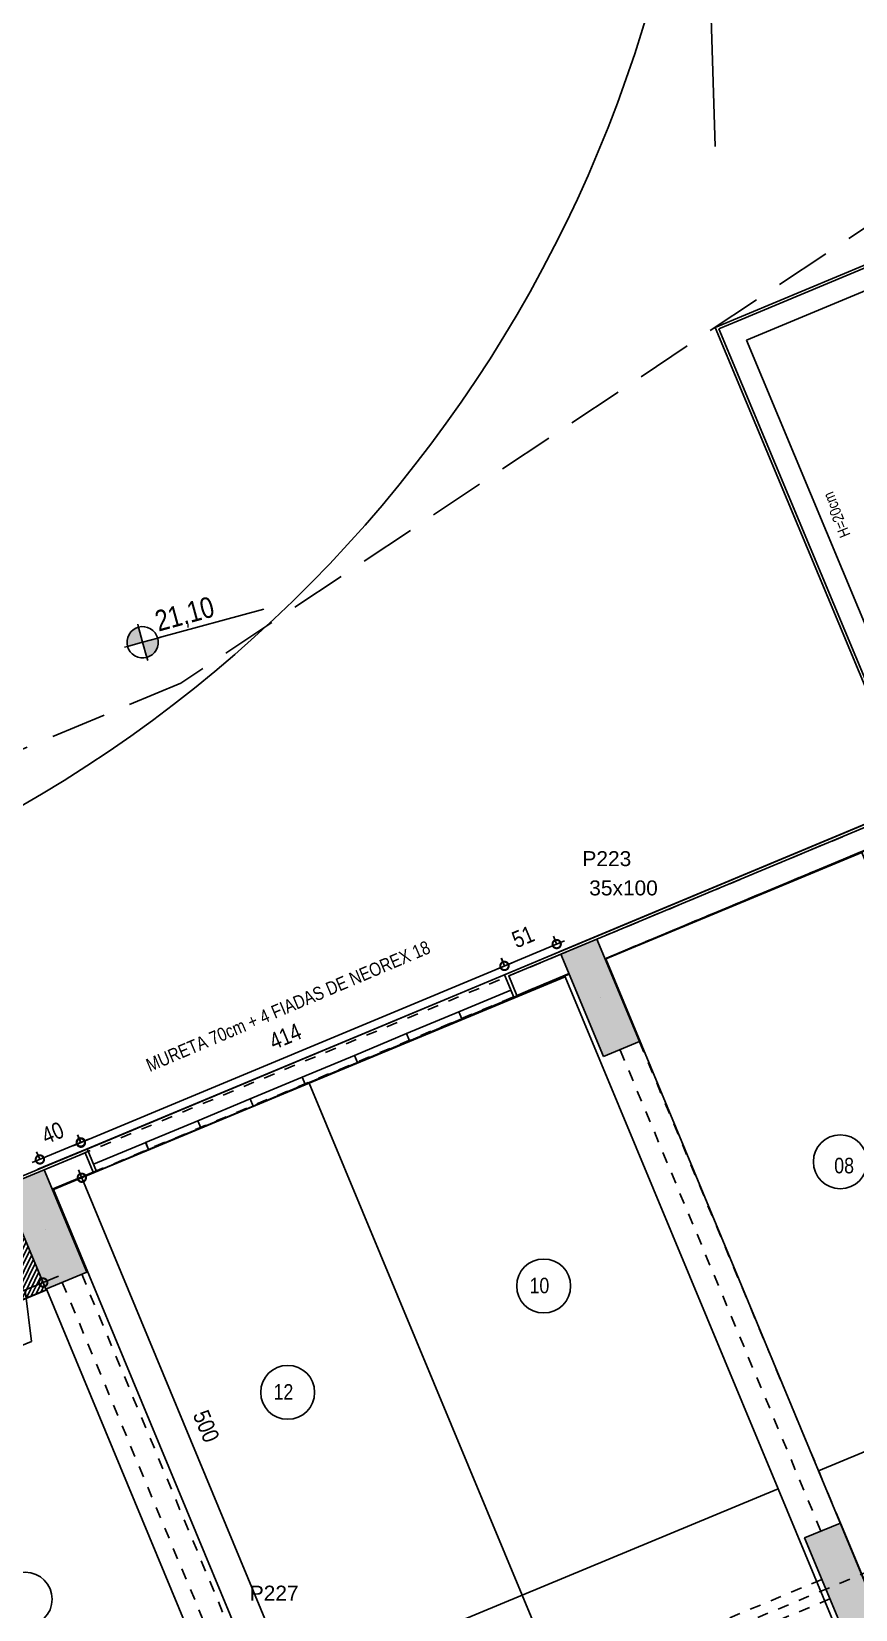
# Model space of a CAD drawing. Header units: metres. Extents: x -208 to 570, y -18 to 184.
# Drawn here: x -32.95 to -25.51, y 22.87 to 37.1 of the extents above; entities that cross this region are included whole.
import ezdxf
from ezdxf.enums import TextEntityAlignment as Align

# ---------------------------------------------------------------- set-up
doc = ezdxf.new("R2010")
doc.units = ezdxf.units.M
doc.header["$PDMODE"] = 35
doc.linetypes.add('DASHEDX2', pattern=[1.5, 1, -0.5])
doc.linetypes.add('ESTILO_TQS_0004', pattern=[1.12, 0.5, -0.2, 0.01, -0.2, 0.01, -0.2])
for name, color, linetype in [('1', 232, 'DASHEDX2'), ('12', 232, 'Continuous'), ('205', 232, 'ESTILO_TQS_0004'), ('242', 143, 'Continuous'), ('3', 2, 'Continuous'), ('9', 232, 'Continuous'), ('ARQ-ALV ACAB', 4, 'Continuous'), ('ARQ-ALV OSSO', 5, 'Continuous'), ('ARQ-AUX', 7, 'Continuous'), ('ARQ-AUX1', 1, 'Continuous'), ('ARQ-AUX2', 2, 'Continuous'), ('ARQ-DIM EMBASAM', 2, 'Continuous'), ('ARQ-ENCH', 1, 'Continuous'), ('ARQ-EST', 2, 'Continuous'), ('ARQ-PRJ', 7, 'DASHEDX2'), ('ARQ-SIM', 1, 'Continuous'), ('ARQ-TXT EMBASAM', 2, 'Continuous'), ('ARQ-VG', 1, 'Continuous')]:
    doc.layers.add(name, color=color, linetype=linetype)
doc.styles.add('Adesa', font='ARIALN.TTF')
doc.styles.get("Standard").update_dxf_attribs({"font": 'arial.ttf'})
doc.dimstyles.new('ADESA 1-0075', dxfattribs={"dimtxt": 0.15, "dimasz": 0.15, "dimexe": 0.075, "dimexo": 0.1, "dimgap": 0.1, "dimtad": 1, "dimdec": 1, "dimlfac": 100, "dimzin": 12, "dimtxsty": 'Adesa', "dimblk": 'DOTSMALL', "dimcen": 1, "dimdle": 0.075, "dimclrd": 1, "dimclre": 1, "dimclrt": 256, "dimazin": 3, "dimtm": 1e-09, "dimtfac": 1, "dimtdec": 1, "dimtmove": 1, "dimatfit": 0, "dimldrblk": 'DOTSMALL', "dimfxl": 0.8, "dimtvp": 2, "dimtolj": 1, "dimtzin": 0, "dimarcsym": 0})

# ---------------------------------------------------------------- blocks, each defined once
blk = doc.blocks.new('_DotSmall')
at = {"color": 0, "linetype": 'ByBlock', "const_width": 0.5}
blk.add_lwpolyline([(-0.0625, 0, 1), (0.0625, 0, 1)], format="xyb", close=True, dxfattribs=at)
blk = doc.blocks.new('*D84')
at = {"layer": 'ARQ-DIM EMBASAM', "color": 1, "lineweight": -2, "transparency": 16777216}
for p, q in [((-32.752, 26.656), (-32.423, 26.793)), ((-30.545, 22.078), (-32.521, 26.834)), ((-30.834, 22.039), (-30.505, 22.176))]:
    blk.add_line(p, q, dxfattribs=at)
at = {"layer": 'Defpoints', "color": 0, "transparency": 16777216}
for p in [(-32.492, 26.764), (-32.845, 26.618, 0), (-30.926, 22, 0)]:
    blk.add_point(p, dxfattribs=at)
at = {"layer": 'ARQ-DIM EMBASAM', "color": 1, "lineweight": -2, "transparency": 16777216, "xscale": 0.15, "yscale": 0.15, "zscale": 0.15}
for p, rotation in [((-32.492, 26.764), 112.561322999998), ((-30.574, 22.147), 292.561322999998)]:
    blk.add_blockref('_DotSmall', p, dxfattribs=dict(at, rotation=rotation))
at = {"layer": 'ARQ-DIM EMBASAM', "transparency": 16777216, "insert": (-31.37, 24.523), "char_height": 0.15, "attachment_point": 5, "rotation": 292.5613, "style": 'Adesa'}
blk.add_mtext('\\A1;500', dxfattribs=at)
blk = doc.blocks.new('vaga')
blk.add_lwpolyline([(5, 0), (5, -2.5), (0, -2.5), (0, 0)], close=True)
blk.add_circle((2.5, -1.25), 0.243)
blk = doc.blocks.new('*D290')
at = {"layer": 'ARQ-DIM EMBASAM', "color": 1, "lineweight": -2, "transparency": 16777216}
for p, q in [((-33.167, 25.683), (-32.84, 25.819)), ((-33.167, 25.683), (-32.84, 25.819)), ((-32.852, 25.848), (-32.869, 25.889)), ((-32.84, 25.819), (-32.702, 25.877)), ((-33.167, 25.683), (-33.305, 25.625)), ((-33.179, 25.712), (-33.196, 25.752)), ((-33.004, 25.751), (-32.947, 25.287)), ((-32.947, 25.287), (-33.295, 25.142))]:
    blk.add_line(p, q, dxfattribs=at)
at = {"layer": 'Defpoints', "color": 0, "transparency": 16777216}
for p in [(-32.84, 25.819), (-32.814, 25.756), (-33.14, 25.619)]:
    blk.add_point(p, dxfattribs=at)
at = {"layer": 'ARQ-DIM EMBASAM', "color": 1, "lineweight": -2, "transparency": 16777216, "xscale": 0.15, "yscale": 0.15, "zscale": 0.15}
for p, rotation in [((-32.84, 25.819), 202.6641315125397), ((-33.167, 25.683), 22.66413151253969)]:
    blk.add_blockref('_DotSmall', p, dxfattribs=dict(at, rotation=rotation))
at = {"layer": 'ARQ-DIM EMBASAM', "transparency": 16777216, "insert": (-33.189, 25.377), "char_height": 0.15, "attachment_point": 5, "rotation": 22.6641, "style": 'Adesa'}
blk.add_mtext('\\A1;35', dxfattribs=at)
blk = doc.blocks.new('PL NEOREX 18')
at = {"layer": 'ARQ-AUX1'}
blk.add_lwpolyline([(0, 0), (0.51, 0), (0.51, -0.07), (0, -0.07)], close=True, dxfattribs=at)
blk = doc.blocks.new('*D311')
at = {"layer": 'ARQ-DIM EMBASAM', "color": 1, "lineweight": -2, "transparency": 16777216}
for p, q in [((-32.939, 26.9), (-32.432, 27.112)), ((-32.503, 27.086), (-32.53, 27.152)), ((-32.871, 26.932), (-32.899, 26.998))]:
    blk.add_line(p, q, dxfattribs=at)
at = {"layer": 'Defpoints', "color": 0, "transparency": 16777216}
for p in [(-32.501, 27.083), (-32.464, 26.993), (-32.833, 26.84)]:
    blk.add_point(p, dxfattribs=at)
at = {"layer": 'ARQ-DIM EMBASAM', "color": 1, "lineweight": -2, "transparency": 16777216, "xscale": 0.15, "yscale": 0.15, "zscale": 0.15}
for p, rotation in [((-32.501, 27.083), 22.64465626948106), ((-32.87, 26.929), 202.6446562694811)]:
    blk.add_blockref('_DotSmall', p, dxfattribs=dict(at, rotation=rotation))
at = {"layer": 'ARQ-DIM EMBASAM', "transparency": 16777216, "insert": (-32.754, 27.169), "char_height": 0.15, "attachment_point": 5, "rotation": 22.6447, "style": 'Adesa'}
blk.add_mtext('\\A1;40', dxfattribs=at)
blk = doc.blocks.new('*D320')
at = {"layer": 'ARQ-DIM EMBASAM', "color": 1, "lineweight": -2, "transparency": 16777216}
for p, q in [((-28.68, 28.676), (-28.708, 28.744)), ((-32.569, 27.051), (-28.61, 28.703)), ((-32.501, 27.082), (-32.529, 27.149))]:
    blk.add_line(p, q, dxfattribs=at)
at = {"layer": 'Defpoints', "color": 0, "transparency": 16777216}
for p in [(-28.68, 28.674), (-28.642, 28.584), (-32.462, 26.989)]:
    blk.add_point(p, dxfattribs=at)
at = {"layer": 'ARQ-DIM EMBASAM', "color": 1, "lineweight": -2, "transparency": 16777216, "xscale": 0.15, "yscale": 0.15, "zscale": 0.15}
for p, rotation in [((-28.68, 28.674), 22.6485449589978), ((-32.5, 27.08), 202.6485449589978)]:
    blk.add_blockref('_DotSmall', p, dxfattribs=dict(at, rotation=rotation))
at = {"layer": 'ARQ-DIM EMBASAM', "transparency": 16777216, "insert": (-30.657, 28.039), "char_height": 0.15, "attachment_point": 5, "rotation": 22.6485, "style": 'Adesa'}
blk.add_mtext('\\A1;414', dxfattribs=at)
blk = doc.blocks.new('*D321')
at = {"layer": 'ARQ-DIM EMBASAM', "color": 1, "lineweight": -2, "transparency": 16777216}
for p, q in [((-28.14, 28.901), (-28.749, 28.645)), ((-28.21, 28.873), (-28.238, 28.941)), ((-28.68, 28.676), (-28.709, 28.743))]:
    blk.add_line(p, q, dxfattribs=at)
at = {"layer": 'Defpoints', "color": 0, "transparency": 16777216}
for p in [(-28.171, 28.781), (-28.68, 28.674), (-28.642, 28.584)]:
    blk.add_point(p, dxfattribs=at)
at = {"layer": 'ARQ-DIM EMBASAM', "color": 1, "lineweight": -2, "transparency": 16777216, "xscale": 0.15, "yscale": 0.15, "zscale": 0.15}
for p, rotation in [((-28.209, 28.871), 22.76404266640598), ((-28.68, 28.674), 202.764042666406)]:
    blk.add_blockref('_DotSmall', p, dxfattribs=dict(at, rotation=rotation))
at = {"layer": 'ARQ-DIM EMBASAM', "transparency": 16777216, "insert": (-28.512, 28.936), "char_height": 0.15, "attachment_point": 5, "rotation": 22.764, "style": 'Adesa'}
blk.add_mtext('\\A1;51', dxfattribs=at)
blk = doc.blocks.new('ADESA-SIMB NIVEL PLAN')
h = blk.add_hatch(color=256)
h.dxf.hatch_style = 1
edge = h.paths.add_edge_path()
edge.add_ellipse((-0.038, 0), major_axis=(-0.133, 0.133), ratio=1, start_angle=315.0639, end_angle=405.0639)
edge.add_line((-0.226, 0), (-0.038, 0))
edge.add_line((-0.038, 0), (-0.038, 0.189))
edge = h.paths.add_edge_path()
edge.add_ellipse((-0.038, 0), major_axis=(-0.133, 0.133), ratio=1, start_angle=495.0639, end_angle=585.0639)
edge.add_line((0.151, 0), (-0.038, 0))
edge.add_line((-0.038, 0), (-0.038, -0.189))
for p, q in [((-0.038, 0.189), (-0.038, 0.226)), ((-0.038, 0.189), (-0.038, 0)), ((-0.038, 0), (0.151, 0)), ((-0.038, 0), (0.151, 0)), ((0.151, 0), (0.189, 0)), ((-0.264, 0), (-0.226, 0)), ((-0.226, 0), (-0.038, 0)), ((-0.038, -0.189), (-0.038, 0)), ((-0.037, -0.227), (-0.038, -0.189))]:
    blk.add_line(p, q)
blk.add_lwpolyline([(0.157, 0), (1.472, 0)])
blk.add_ellipse((-0.038, 0), major_axis=(-0.133, 0.133), ratio=1, start_param=3.928105432082424, end_param=10.21129073926201)
at = {"color": 3, "style": 'Adesa'}
for p in [(0.18, 0.072), (0.18, -0.298)]:
    blk.add_attdef('100.00', p, '', height=0.25, rotation=0.0639, dxfattribs=at)
blk = doc.blocks.new('terreno + circ vert')
at = {"layer": 'ARQ-AUX1'}
blk.add_lwpolyline([(-108.1435, 15.4387), (-108.0132, 11.2444, 0.5256856), (-102.4716, 7.6784), (-85.2527, 14.881), (-77.0823, 18.2944), (-68.6961, 21.8707), (-34.2915, 36.5881, 0.3100349), (-31.8672, 40.4096), (-32.0392, 45.1872)], format="xyb", dxfattribs=at)
blk.add_lwpolyline([(-27.0176, 43.7035), (-26.7793, 36.0635)], dxfattribs=at)
at = {"layer": 'ARQ-AUX2'}
blk.add_lwpolyline([(40.5424, -5.025), (-9.4576, -5.025), (-9.4576, -6.3993), (-12.8191, -4.225), (-35.3141, -4.225), (-38.7204, -6.3934), (-38.7204, -5.025), (-98.7204, -5.025), (-98.7204, -6.3233), (-100.1347, -7.6164, -0.2181845), (-104.0373, -5.9813, -0.3681428), (-104.1124, 0.3352, -0.1038207), (-102.2922, 1.9977), (-101.1746, 2.4667), (-79.9769, 11.499), (-64.6872, 17.9037), (-47.6349, 25.1734, 0.004837), (-33.9339, 29.6502, 0.3216599), (-26.9675, 42.0962)], format="xyb", dxfattribs=at)
at = {"layer": 'ARQ-EST', "color": 102}
blk.add_lwpolyline([(45.0315, 1.1617, 0.011807), (45.0465, 1.811), (45.1211, 8.4606), (42.945, 9.4812), (35.5548, 12.9472), (27.5061, 16.8929), (22.1014, 19.5405), (15.0017, 23.0148), (8.3251, 26.282), (0.4895, 30.0914), (-5.8932, 33.2362), (-11.2422, 35.8718), (-77.2068, 8.3436), (-72.4625, -3.025), (39.7459, -3.025), (40.5291, -3.025, 0.3925275), (45.0315, 1.1617)], format="xyb", dxfattribs=at)
at = {"layer": 'ARQ-PRJ', "color": 1, "ltscale": 0.5}
blk.add_lwpolyline([(48.0419, 1.3908), (48.1056, 7.0609), (42.945, 9.4812), (35.5548, 12.9472), (27.5061, 16.8929), (22.1014, 19.5405), (15.0017, 23.0148), (8.3251, 26.282), (0.4895, 30.0914), (-5.8932, 33.2362), (-12.2759, 36.3811), (-18.9156, 39.6675), (-31.5995, 31.2229), (-104.3835, 0.8491), (-104.1403, -6.025), (40.5424, -6.025, 0.4109303)], format="xyb", close=True, dxfattribs=at)
at = {"layer": 'Defpoints'}
blk.add_lwpolyline([(45.0315, 1.1617, 0.0118069), (45.0465, 1.811), (45.1211, 8.4606), (42.945, 9.4812), (35.5548, 12.9472), (27.5061, 16.8929), (22.1014, 19.5405), (15.0017, 23.0148), (8.3251, 26.282), (0.4895, 30.0914), (-5.8932, 33.2362), (-11.2422, 35.8718), (-77.2068, 8.3436), (-72.4625, -3.025), (39.7459, -3.025), (40.5292, -3.025, 0.3925339)], format="xyb", close=True, dxfattribs=at)
at = {"layer": 'ARQ-SIM'}
ref = blk.add_blockref('ADESA-SIMB NIVEL PLAN', (-31.9158, 31.6), dxfattribs=dict(at, xscale=0.7499999999999999, yscale=0.7499999999999999, zscale=0.7499999999999999, rotation=15.2273522940256))
ref.add_attrib('100.00', '21,10', (-31.7999, 31.6878), dxfattribs={"layer": '0', "color": 3, "height": 0.1875, "rotation": 15.29122, "style": 'Adesa'})
blk = doc.blocks.new('est-lo-25-3s2-r00')
at = {"layer": '3'}
h = blk.add_hatch(color=8, dxfattribs=at)
h.dxf.hatch_style = 1
h.paths.add_polyline_path([(-2993.189391, -2271.093091), (-3020.150796, -2206.493691), (-3034.91647, -2212.656366), (-3140.452498, -1959.793707), (-3125.686931, -1953.631076), (-3148.796798, -1898.260198), (-3181.096476, -1911.740954), (-3025.489069, -2284.573847)])
h.paths.add_polyline_path([(-3206.956585, -1758.910115), (-3258.953894, -1634.325686), (-3291.253561, -1647.80647), (-3239.256251, -1772.390899)])
h.paths.add_polyline_path([(-3349.413448, -1508.456443), (-3317.113664, -1494.975643), (-3340.223531, -1439.604766), (-3354.989096, -1445.767396), (-3459.753463, -1194.753625), (-3444.987898, -1188.590995), (-3471.949774, -1123.990766), (-3504.249558, -1137.471566)])
h.paths.add_polyline_path([(-307.055595, -557.258747), (-324.589687, -564.576864), (-113.903768, -1069.377), (37.443296, -1006.210029), (30.125018, -988.67555), (-103.687953, -1044.524404)])
h.paths.add_polyline_path([(-359.652264, -579.215304), (-336.548809, -634.585416), (-321.746601, -628.409121), (-161.168519, -1013.253129), (-175.925708, -1019.41064), (-140.498536, -1104.316039), (-87.897866, -1082.362305), (-95.099298, -1065.103164), (-115.451312, -1073.595144), (-327.356512, -565.739741)])
h.paths.add_polyline_path([(395.50603, -856.766701), (368.54544, -792.167119), (353.779873, -798.329751), (193.164483, -413.500243), (207.93005, -407.337612), (184.820183, -351.966735), (-61.58022, -454.805644), (-28.455689, -534.171498), (-10.921578, -526.853373), (-36.727985, -465.02163), (159.838629, -382.981602), (355.888227, -852.713346), (159.321613, -934.753374), (132.745266, -871.076866), (115.211155, -878.39499), (141.787502, -942.071499), (123.330543, -949.774788), (130.648668, -967.308899)])
h.paths.add_polyline_path([(-627.731572, 63.086413), (-600.77006, -1.512943), (-586.004505, 4.649683), (-426.160048, -378.335115), (-440.918994, -384.494983), (-417.811063, -439.861221), (-385.518803, -426.383561), (-595.432703, 76.566831)])
h.paths.add_polyline_path([(-83.249658, 290.335142), (-592.661728, 77.724364), (-382.746826, -425.22843), (-365.212715, -417.910305), (-567.809492, 67.508377), (-108.231211, 259.320275), (-7.318125, 17.534111), (-242.644353, -80.682824), (-140.960826, -324.314951), (-70.362958, -294.849871), (-77.681083, -277.31576), (-130.744839, -299.462715), (-217.792117, -90.898811), (0, 0), (87.047278, -208.563904), (33.98352, -230.71086), (41.301645, -248.244971), (126.66508, -212.61726), (103.555213, -157.246382), (88.789646, -163.409014), (-71.053349, 219.572281), (-56.287782, 225.734912)])
h.paths.add_polyline_path([(2148.345152, 312.594689), (2171.455384, 257.22294), (2186.220944, 263.385568), (2291.759341, 10.517234), (2276.992979, 4.354271), (2303.95449, -60.245085), (2336.258434, -46.762549), (2180.648658, 326.076018)])
h.paths.add_polyline_path([(2122.488559, 465.414846), (2070.491249, 589.999274), (2038.191583, 576.51849), (2090.188893, 451.934062)])
h.paths.add_polyline_path([(1825.196854, 1086.85293), (1852.158366, 1022.253574), (1866.923925, 1028.416201), (1971.688571, 777.401762), (1956.922202, 771.238796), (1980.031084, 715.87028), (2012.330763, 729.351036), (1857.495723, 1100.333348)])
h.paths.add_polyline_path([(686.781018, -2305.03035), (746.781018, -2305.03035), (746.781018, -2286.03035), (686.781018, -2286.03035)])
h.paths.add_polyline_path([(171.771377, -2305.03035), (221.771377, -2305.03035), (221.771377, -2286.03035), (171.771377, -2286.03035)])
h.paths.add_polyline_path([(-363.228623, -2305.03035), (-303.228623, -2305.03035), (-303.228623, -2286.03035), (-363.228623, -2286.03035)])
h.paths.add_polyline_path([(-688.228623, -2305.03035), (-628.228623, -2305.03035), (-628.228623, -2286.03035), (-688.228623, -2286.03035)])
h.paths.add_polyline_path([(-1268.228623, -2305.03035), (-1208.228623, -2305.03035), (-1208.228623, -2286.03035), (-1268.228623, -2286.03035)])
h.paths.add_polyline_path([(-1848.228623, -2305.03035), (-1788.228623, -2305.03035), (-1788.228623, -2286.03035), (-1848.228623, -2286.03035)])
h.paths.add_polyline_path([(-2428.228623, -2305.03035), (-2368.228623, -2305.03035), (-2368.228623, -2286.03035), (-2428.228623, -2286.03035)])
h.paths.add_polyline_path([(-2506.848631, -2068.110954), (-2474.548964, -2054.63017), (-2513.06549, -1962.345409), (-2545.365156, -1975.826193)])
h.paths.add_polyline_path([(196.771377, -1874.030327), (221.771377, -1874.030327), (221.771377, -1804.030327), (196.771377, -1804.030327)])
h.paths.add_polyline_path([(-328.228623, -1874.030327), (-303.228623, -1874.030327), (-303.228623, -1804.030327), (-328.228623, -1804.030327)])
h.paths.add_polyline_path([(-853.228623, -1874.030327), (-828.228623, -1874.030327), (-828.228623, -1804.030327), (-853.228623, -1804.030327)])
h.paths.add_polyline_path([(721.771377, -1852.03035), (746.771377, -1852.03035), (746.771377, -1782.03035), (721.771377, -1782.03035)])
h.paths.add_polyline_path([(-2008.510637, -1860.120102), (-1971.596733, -1844.713492), (-2010.113259, -1752.42873), (-2047.027163, -1767.83534)])
h.paths.add_polyline_path([(-1510.173594, -1652.131632), (-1477.873928, -1638.650848), (-1516.390454, -1546.366086), (-1548.69012, -1559.84687)])
h.paths.add_polyline_path([(-2727.356416, -1539.777778), (-2695.056749, -1526.296994), (-2733.573275, -1434.012233), (-2765.872941, -1447.493017)])
h.paths.add_polyline_path([(721.771377, -1394.030329), (746.771377, -1394.030329), (746.771377, -1324.030329), (721.771377, -1324.030329)])
h.paths.add_polyline_path([(-1016.425474, -1446.127269), (-984.125808, -1432.646485), (-1022.642334, -1340.361723), (-1054.942, -1353.842507)])
h.paths.add_polyline_path([(-2180.679227, -1447.607099), (-2143.765323, -1432.200489), (-2182.281849, -1339.915727), (-2219.195753, -1355.322337)])
h.paths.add_polyline_path([(-522.726284, -1240.005668), (-490.426618, -1226.524884), (-528.943144, -1134.240122), (-561.24281, -1147.720906)])
h.paths.add_polyline_path([(-1682.342105, -1239.618596), (-1650.042439, -1226.137812), (-1688.558965, -1133.85305), (-1720.858631, -1147.333834)])
h.paths.add_polyline_path([(-2277.354905, -1215.973493), (-2240.441001, -1200.566883), (-2278.957527, -1108.282121), (-2315.871431, -1123.688731)])
h.paths.add_polyline_path([(-1188.61845, -1033.555614), (-1156.318784, -1020.07483), (-1194.83531, -927.790068), (-1227.134976, -941.270852)])
h.paths.add_polyline_path([(-1779.017844, -1007.985049), (-1746.718178, -994.504265), (-1785.234704, -902.219503), (-1817.53437, -915.700287)])
h.paths.add_polyline_path([(-2947.092742, -1013.293008), (-2914.793075, -999.812224), (-2953.309601, -907.527463), (-2985.609268, -921.008247)])
h.paths.add_polyline_path([(348.609416, -900.178995), (403.980273, -877.069079), (396.662133, -859.534974), (341.291276, -882.64489)])
h.paths.add_polyline_path([(-694.894795, -827.492632), (-662.595129, -814.011848), (-701.111655, -721.727086), (-733.411321, -735.20787)])
h.paths.add_polyline_path([(768.971586, -731.235731), (801.271252, -717.754947), (791.642121, -694.683756), (759.342454, -708.16454)])
h.paths.add_polyline_path([(-1285.29419, -801.922067), (-1252.994524, -788.441283), (-1291.51105, -696.156521), (-1323.810716, -709.637305)])
h.paths.add_polyline_path([(-2448.754038, -805.303867), (-2411.840133, -789.897257), (-2450.356659, -697.612495), (-2487.270563, -713.019106)])
h.paths.add_polyline_path([(72.453638, -775.948255), (89.987743, -768.630115), (31.827789, -629.280125), (14.293684, -636.598265)], flags=17)
h.paths.add_polyline_path([(793.258016, -690.758509), (825.557683, -677.277725), (787.041157, -584.992964), (754.741491, -598.473748)])
h.paths.add_polyline_path([(-791.570535, -595.859085), (-759.270869, -582.378301), (-797.787395, -490.093539), (-830.087061, -503.574323)])
h.paths.add_polyline_path([(-1950.416952, -597.315399), (-1918.117286, -583.834615), (-1956.633811, -491.549854), (-1988.933478, -505.030638)])
h.paths.add_polyline_path([(1288.827223, -483.924739), (1325.741127, -468.518129), (1287.224601, -376.233367), (1250.310697, -391.639977)])
h.paths.add_polyline_path([(-1456.693297, -391.252417), (-1424.393631, -377.771633), (-1462.910156, -285.486871), (-1495.209823, -298.967655)])
h.paths.add_polyline_path([(1791.778336, -274.010037), (1824.078002, -260.529253), (1785.561476, -168.244491), (1753.26181, -181.725275)])
h.paths.add_polyline_path([(621.089508, -278.245472), (653.389175, -264.764688), (614.872649, -172.479927), (582.572983, -185.960711)])
h.paths.add_polyline_path([(-962.969643, -185.189435), (-930.669976, -171.708651), (-969.186502, -79.423889), (-1001.486168, -92.904673)])
h.paths.add_polyline_path([(1116.658827, -71.412197), (1153.572731, -56.005587), (1115.056205, 36.279175), (1078.142301, 20.872565)])
h.paths.add_polyline_path([(524.413242, -46.610684), (556.712909, -33.1299), (518.196383, 59.154862), (485.896717, 45.674078)])
h.paths.add_polyline_path([(1019.982611, 160.222697), (1056.896515, 175.629307), (1018.379989, 267.914069), (981.466085, 252.507459)])
h.paths.add_polyline_path([(1571.272116, 254.319389), (1603.571782, 267.800173), (1565.055256, 360.084935), (1532.75559, 346.604151)])
h.paths.add_polyline_path([(353.015134, 364.056581), (385.3148, 377.537365), (346.798275, 469.822126), (314.498608, 456.341342)])
h.paths.add_polyline_path([(848.584495, 570.889889), (885.4984, 586.2965), (846.981874, 678.581261), (810.067969, 663.174651)])
h.paths.add_polyline_path([(1351.53582, 780.80418), (1383.835487, 794.284964), (1345.318961, 886.569725), (1313.019294, 873.088941)])
at = {"layer": '1'}
for p, q in [((1547.521143, 352.766815), (1366.301374, 786.966844)), ((1565.055256, 360.084935), (1383.835487, 794.284964)), ((880.883978, 584.371112), (1013.735856, 265.975629)), ((863.349177, 577.054642), (996.201055, 258.659159))]:
    blk.add_line(p, q, dxfattribs=at)
for points in [[(1825.257389, 1086.710958), (1345.360701, 886.471992)], [(1352.678826, 868.93788), (1832.574415, 1069.176389)], [(1313.059752, 872.994281), (847.003016, 678.530605)], [(854.32114, 660.996494), (1320.377876, 855.46017)], [(1548.360165, 309.218237), (1077.644709, 112.810198)], [(1084.96118, 95.275397), (1555.67829, 291.684126)]]:
    blk.add_lwpolyline(points, dxfattribs=at)
at = {"layer": '205'}
blk.add_line((-4655.610615, -2290.388674), (2212.807186, 576.255675), dxfattribs=at)
at = {"layer": '242', "linetype": 'Continuous'}
for p, q in [((1348.42739, 833.686953), (1348.42739, 833.686953)), ((847.783184, 624.735575), (847.783184, 624.735575)), ((1568.163686, 307.202162), (1568.163686, 307.202162))]:
    blk.add_line(p, q, dxfattribs=at)
at = {"layer": '3'}
for p, q in [((1348.42739, 833.686953), (1348.42739, 833.686953)), ((847.783184, 624.735575), (847.783184, 624.735575)), ((1568.163686, 307.202162), (1568.163686, 307.202162))]:
    blk.add_line(p, q, dxfattribs=at)
for points in [[(1351.53582, 780.80418), (1383.835487, 794.284964), (1345.318961, 886.569725), (1313.019294, 873.088941), (1351.53582, 780.80418)], [(848.584495, 570.889889), (885.4984, 586.2965), (846.981874, 678.581261), (810.067969, 663.174651), (848.584495, 570.889889)], [(1571.272116, 254.319389), (1603.571782, 267.800173), (1565.055256, 360.084935), (1532.75559, 346.604151), (1571.272116, 254.319389)]]:
    blk.add_lwpolyline(points, dxfattribs=at)
at = {"layer": '12'}
blk.add_text('35x100', height=13.5, dxfattribs=at).set_placement((1338.547048, 926.002527))
at = {"layer": '9'}
for s, p in [('P223', (1332.425418, 952.395815)), ('P227', (1032.399146, 290.081174))]:
    blk.add_text(s, height=13.5, dxfattribs=at).set_placement(p)

msp = doc.modelspace()

# ---------------------------------------------------------------- hatches: boundary and pattern name
at = {"layer": 'ARQ-ENCH'}
h = msp.add_hatch(dxfattribs=at)
h.set_pattern_fill('ANSI31', color=256, scale=0.01, angle=19)
h.set_pattern_definition([(64, (0.122102, -0.29241), (-0.02853671, 0.013918284), [])])
h.paths.add_polyline_path([(-33.1404, 25.6193), (-32.8127, 25.7535), (-33.1252, 26.5017), (-33.4493, 26.369)])

# ---------------------------------------------------------------- linework, layer by layer
at = {"layer": 'ARQ-ALV ACAB'}
for p, q in [((-26.7794, 34.4321), (-24.9863, 30.136)), ((-32.4444, 27.0243), (-32.3596, 26.821))]:
    msp.add_line(p, q, dxfattribs=at)
for points in [[(-21.0346, 36.8297), (-26.7794, 34.4321)], [(-27.7722, 28.7347), (-22.9733, 30.7371)], [(-28.6787, 28.5946), (-28.5942, 28.3921), (-28.0958, 28.6001)], [(-32.756, 26.6556), (-32.3596, 26.821)], [(-32.7558, 26.6553), (-32.2668, 26.8594)]]:
    msp.add_lwpolyline(points, dxfattribs=at)
at = {"layer": 'ARQ-ALV ACAB', "elevation": 0}
for points in [[(-28.1806, 28.803), (-23.0306, 30.9522)], [(-28.6787, 28.5946), (-28.1358, 28.8212)], [(-28.5857, 28.6325), (-28.136, 28.8217)], [(-32.887, 26.839), (-32.3518, 27.0621)], [(-32.887, 26.84), (-32.4444, 27.0243)]]:
    msp.add_lwpolyline(points, dxfattribs=at)
at = {"layer": 'ARQ-ALV OSSO'}
for p, q in [((-26.5713, 34.4918), (-26.7467, 34.4186)), ((-32.4624, 26.9894), (-32.3892, 26.8141))]:
    msp.add_line(p, q, dxfattribs=at)
for points in [[(-27.8473, 28.9146), (-23.0484, 30.917)], [(-27.7742, 28.7393), (-22.9752, 30.7417)], [(-28.0977, 28.6047), (-28.5685, 28.4083), (-28.6416, 28.5836), (-28.1264, 28.7987)], [(-32.8311, 26.8356), (-32.4624, 26.9894)], [(-32.7579, 26.6602), (-32.3892, 26.8141)]]:
    msp.add_lwpolyline(points, dxfattribs=at)
at = {"layer": 'ARQ-AUX'}
msp.add_lwpolyline([(-32.4444, 27.0243), (-28.5864, 28.6331)], dxfattribs=at)
at = {"layer": 'ARQ-AUX', "elevation": 0}
msp.add_lwpolyline([(-28.5857, 28.6325), (-32.3518, 27.0621)], dxfattribs=at)
at = {"layer": 'ARQ-AUX2'}
for p, q in [((-16.9771, 38.496), (-26.5713, 34.4918)), ((-21.1272, 36.5581), (-26.4981, 34.3164)), ((-26.7467, 34.4186), (-24.9633, 30.1456)), ((-26.4981, 34.3164), (-24.7879, 30.2188))]:
    msp.add_line(p, q, dxfattribs=at)
msp.add_lwpolyline([(-26.5713, 34.4918), (-26.7467, 34.4186)], dxfattribs=at)
at = {"layer": 'ARQ-ENCH', "elevation": 0}
msp.add_lwpolyline([(-33.1404, 25.6193), (-32.8127, 25.7535), (-33.1252, 26.5017), (-33.4493, 26.369)], close=True, dxfattribs=at)

# ---------------------------------------------------------------- block references
at = {"linetype": 'Continuous', "xscale": 0.01, "yscale": 0.01, "zscale": 0.01}
msp.add_blockref('est-lo-25-3s2-r00', (-41.3011, 20.0498, 0), dxfattribs=at)
at = {"rotation": 202.648544925161}
for p in [(-28.5942, 28.3921), (-29.0649, 28.1957), (-29.5356, 27.9994), (-30.0062, 27.803), (-30.4769, 27.6066), (-30.9476, 27.4102), (-31.4183, 27.2138), (-31.8889, 27.0174)]:
    msp.add_blockref('PL NEOREX 18', p, dxfattribs=at)
at = {"layer": 'ARQ-ALV ACAB'}
msp.add_blockref('terreno + circ vert', (0, 0, 0), dxfattribs=at)
at = {"layer": 'ARQ-VG', "rotation": 112.561323}
for p in [(-25.8463, 24.12), (-28.5215, 22.9996), (-30.8302, 22.0405), (-33.1969, 20.1754), (-23.9279, 19.5027), (-26.6032, 18.3823), (-28.9119, 17.4231)]:
    msp.add_blockref('vaga', p, dxfattribs=at)

# ---------------------------------------------------------------- texts
at = {"layer": 'ARQ-TXT EMBASAM', "style": 'Adesa'}
for s, height, rotation, p in [('H=20cm', 0.1, 112, (-25.6383, 32.7606, -0.0353)), ('MURETA 70cm + 4 FIADAS DE NEOREX 18', 0.12, 23, (-30.6082, 28.2559, -0.0353))]:
    msp.add_text(s, height=height, rotation=rotation, dxfattribs=at).set_placement(p, align=Align.CENTER)
at = {"layer": 'ARQ-VG', "style": 'Adesa'}
for s, p in [('08', (-25.6168, 26.8737)), ('10', (-28.3649, 25.7921, 0)), ('12', (-30.6736, 24.8329, 0))]:
    msp.add_text(s, height=0.14, dxfattribs=at).set_placement(p, align=Align.MIDDLE_CENTER)

# ---------------------------------------------------------------- dimensions: what is measured, and where the dimension line sits
at = {"layer": 'ARQ-DIM EMBASAM'}
for p1, p2, distance, picture, middle in [((-28.1709, 28.7812), (-28.6416, 28.5836), -0.0979, '*D321', (-28.5125, 28.9356)), ((-32.4624, 26.9894), (-28.6416, 28.5837), 0.0983, '*D320', (-30.6574, 28.0391))]:
    dim = msp.add_aligned_dim(p1=p1, p2=p2, distance=distance, dimstyle='ADESA 1-0075', override={"dimdec": 0}, dxfattribs=at)
    dim.commit()
    dim.dimension.update_dxf_attribs({"geometry": picture, "text_midpoint": middle})
for p1, p2, distance, picture, middle in [((-32.83278, 26.83968, 0), (-32.46407, 26.9935, 0), 0.097, '*D311', (-32.75376, 27.16908, 0)), ((-30.9265, 22.0005, 0), (-32.8448, 26.6178, 0), -0.3817, '*D84', (-31.3701, 24.5233))]:
    dim = msp.add_aligned_dim(p1=p1, p2=p2, distance=distance, dimstyle='ADESA 1-0075', dxfattribs=at)
    dim.commit()
    dim.dimension.update_dxf_attribs({"geometry": picture, "text_midpoint": middle})
dim = msp.add_linear_dim(base=(-32.8403, 25.8194, 0), p1=(-33.1404, 25.6193, 0), p2=(-32.8136, 25.7557, 0), angle=22.66413, dimstyle='ADESA 1-0075', override={"dimdec": 0}, dxfattribs=at)
dim.commit()
dim.dimension.update_dxf_attribs({"geometry": '*D290', "text_midpoint": (-33.0393, 25.2487, 0), "dimtype": 161})

doc.saveas('drawing.dxf')
